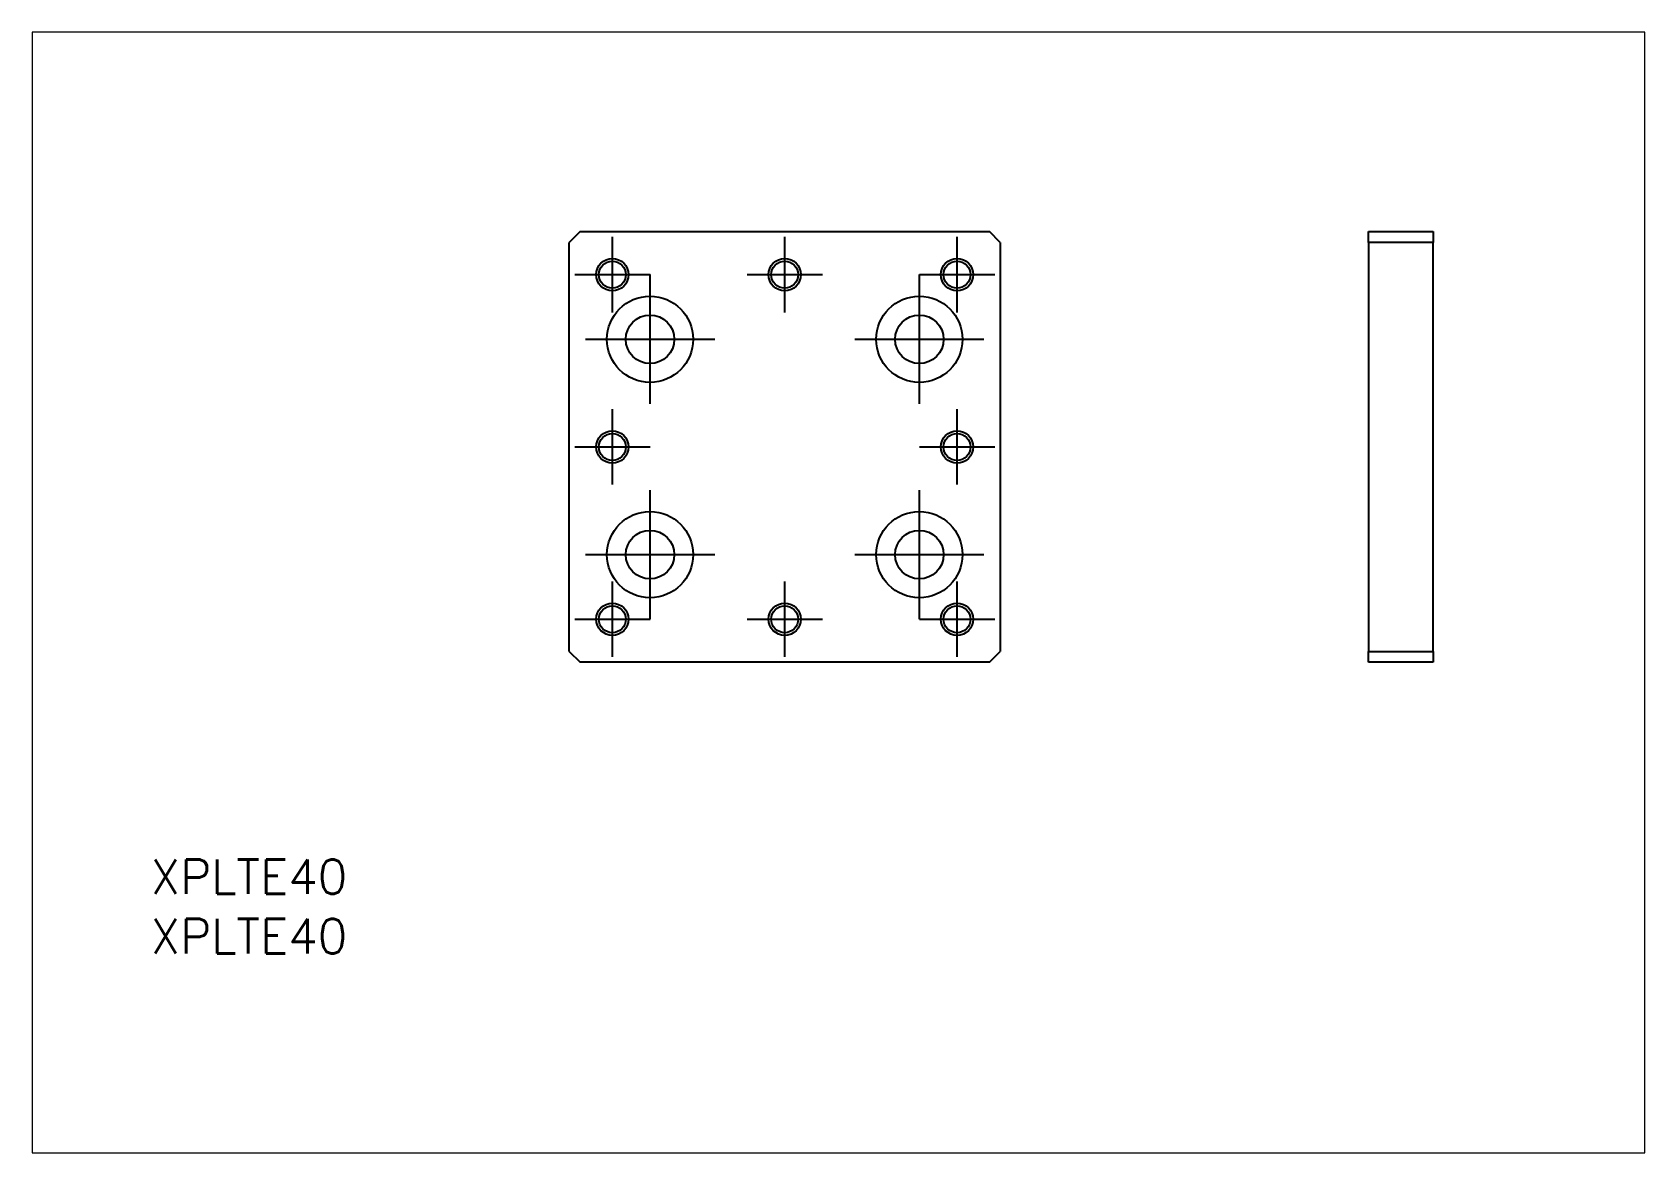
# Paper-space layout 'レイアウト1' of a CAD drawing. Extents: x 1.12 to 10.1, y 0.78 to 7.02.
# The model-space entities are those that its viewports show. They can reach past a viewport. Long polylines and large blocks are cut down to what shows.
import ezdxf

# ---------------------------------------------------------------- set-up
doc = ezdxf.new("R2010")
doc.units = 0
doc.header["$MEASUREMENT"] = 0
doc.linetypes.add('CENTER', pattern=[17.5, 13, -1.5, 1.5, -1.5])
doc.layers.get('0').update_dxf_attribs({"linetype": 'CONTINUOUS'})
doc.layers.get('DEFPOINTS').update_dxf_attribs({"linetype": 'CONTINUOUS'})
doc.layers.add('CENTER', color=1, linetype='CENTER')
doc.styles.get("Standard").update_dxf_attribs({"font": 'txt.shx', "bigfont": '@extfont2.shx'})

msp = doc.modelspace()

# ---------------------------------------------------------------- linework, layer by layer
at = {"color": 7, "linetype": 'Continuous'}
for p, q in [((80.45, 250.44), (79.45, 249.44)), ((80.45, 250.44), (118.45, 250.44)), ((119.45, 249.44), (118.45, 250.44)), ((153.64, 249.44), (153.64, 250.44)), ((153.64, 250.44), (159.64, 250.44)), ((159.64, 250.44), (159.64, 249.44)), ((79.45, 211.44), (79.45, 249.44)), ((119.45, 249.44), (119.45, 211.44)), ((159.64, 249.44), (153.64, 249.44)), ((153.64, 249.44), (153.64, 211.44)), ((159.64, 211.44), (159.64, 249.44)), ((79.45, 211.44), (80.45, 210.44)), ((118.45, 210.44), (119.45, 211.44)), ((153.64, 211.44), (159.64, 211.44)), ((153.64, 210.44), (153.64, 211.44)), ((159.64, 211.44), (159.64, 210.44)), ((118.45, 210.44), (80.45, 210.44)), ((159.64, 210.44), (153.64, 210.44))]:
    msp.add_line(p, q, dxfattribs=at)
at = {"color": 3, "linetype": 'Continuous'}
for centre in [(83.45, 246.44), (99.45, 246.44), (115.45, 246.44), (83.45, 230.44), (115.45, 230.44), (83.45, 214.44), (99.45, 214.44), (115.45, 214.44)]:
    msp.add_circle(centre, 1.5, dxfattribs=at)
at = {"color": 7, "linetype": 'Continuous'}
for centre, radius in [((83.45, 246.44), 1.25), ((99.45, 246.44), 1.25), ((115.45, 246.44), 1.25), ((86.95, 240.44), 4), ((111.95, 240.44), 4), ((86.95, 240.44), 2.25), ((111.95, 240.44), 2.25), ((83.45, 230.44), 1.25), ((115.45, 230.44), 1.25), ((86.95, 220.44), 4), ((111.95, 220.44), 4), ((86.95, 220.44), 2.25), ((111.95, 220.44), 2.25), ((83.45, 214.44), 1.25), ((99.45, 214.44), 1.25), ((115.45, 214.44), 1.25)]:
    msp.add_circle(centre, radius, dxfattribs=at)
at = {"layer": 'CENTER', "color": 1, "linetype": 'CENTER'}
for p, q in [((83.45, 242.94), (83.45, 249.94)), ((99.45, 242.94), (99.45, 249.94)), ((115.45, 242.94), (115.45, 249.94)), ((79.95, 246.44), (86.95, 246.44)), ((86.95, 234.44), (86.95, 246.44)), ((95.95, 246.44), (102.95, 246.44)), ((111.95, 246.44), (118.95, 246.44)), ((111.95, 234.44), (111.95, 246.44)), ((80.95, 240.44), (92.95, 240.44)), ((105.95, 240.44), (117.95, 240.44)), ((83.45, 226.94), (83.45, 233.94)), ((115.45, 226.94), (115.45, 233.94)), ((79.95, 230.44), (86.95, 230.44)), ((111.95, 230.44), (118.95, 230.44)), ((86.95, 214.44), (86.95, 226.44)), ((111.95, 214.44), (111.95, 226.44)), ((80.95, 220.44), (92.95, 220.44)), ((105.95, 220.44), (117.95, 220.44)), ((83.45, 210.94), (83.45, 217.94)), ((99.45, 210.94), (99.45, 217.94)), ((115.45, 210.94), (115.45, 217.94)), ((79.95, 214.44), (86.95, 214.44)), ((95.95, 214.44), (102.95, 214.44)), ((111.95, 214.44), (118.95, 214.44))]:
    msp.add_line(p, q, dxfattribs=at)

# ---------------------------------------------------------------- texts
at = {"color": 7}
for p in [(40.6, 188.94), (40.6, 183.41)]:
    msp.add_text('XPLTE40', height=3.2, dxfattribs=at).set_placement(p)

psp = doc.layouts.new('レイアウト1')

# ---------------------------------------------------------------- viewports
at = {"layer": 'DEFPOINTS', "color": 7, "linetype": 'Continuous', "view_target_point": (148.5, 105)}
psp.add_viewport(center=(5.6137, 3.9021), size=(8.982, 6.243333), view_center_point=(-44.0575, 111.9244), view_height=104.055553, dxfattribs=at)

doc.saveas('drawing.dxf')
